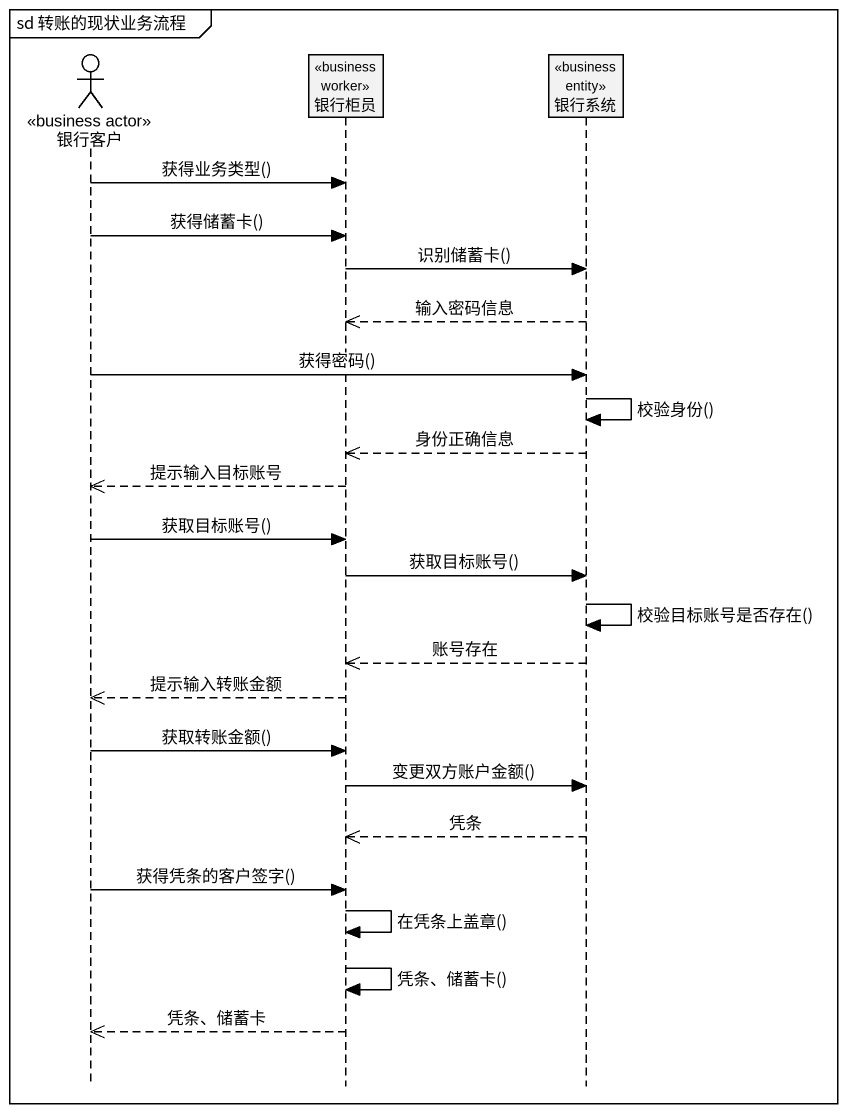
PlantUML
@startuml
mainframe sd 转账的现状业务流程
hide footbox
actor 银行客户 <<business actor>>
participant 银行柜员 <<business worker>>
participant 银行系统 <<business entity>>

银行客户 -> 银行柜员 : 获得业务类型()
银行客户 -> 银行柜员 : 获得储蓄卡()
银行柜员 -> 银行系统 : 识别储蓄卡()
银行系统 -->> 银行柜员 : 输入密码信息
银行客户 -> 银行系统 : 获得密码()
银行系统 -> 银行系统 : 校验身份()
银行系统 -->> 银行柜员 : 身份正确信息
银行柜员 -->> 银行客户 : 提示输入目标账号
银行客户 -> 银行柜员 : 获取目标账号()
银行柜员 -> 银行系统 : 获取目标账号()
银行系统 -> 银行系统 : 校验目标账号是否存在()
银行系统 -->> 银行柜员 : 账号存在
银行柜员 -->> 银行客户 : 提示输入转账金额
银行客户 -> 银行柜员 : 获取转账金额()
银行柜员 -> 银行系统 : 变更双方账户金额()
银行系统 -->> 银行柜员 : 凭条
银行客户 -> 银行柜员 : 获得凭条的客户签字()
银行柜员 -> 银行柜员 : 在凭条上盖章()
银行柜员 -> 银行柜员 : 凭条、储蓄卡()
银行柜员 -->> 银行客户 : 凭条、储蓄卡
@enduml
